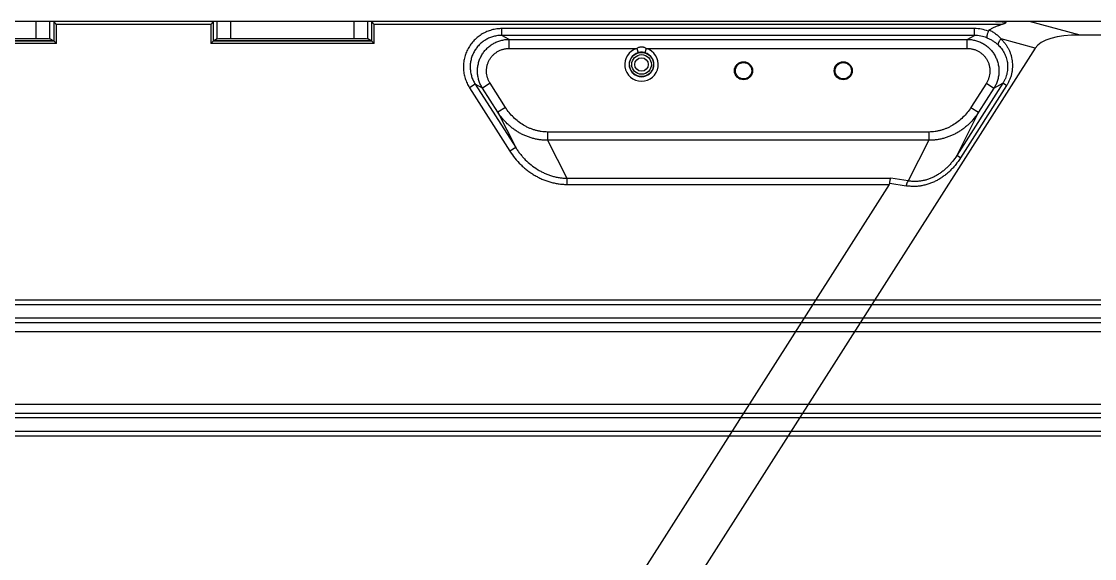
# Model space of a CAD drawing. Header units: millimetres. Extents: x 562 to 17351, y 2396 to 6995.
# Drawn here: x 12868.5 to 13105.2, y 5437.7 to 5556.2 of the extents above; entities that cross this region are included whole.
import ezdxf

# ---------------------------------------------------------------- set-up
doc = ezdxf.new("R2010")
doc.units = ezdxf.units.MM
doc.layers.add('02___PRT_ALL_AXES', color=7, linetype='Continuous')

# ---------------------------------------------------------------- blocks, each defined once
blk = doc.blocks.new('DTGCNV')
at = {"color": 7, "linetype": 'Continuous'}
for p, q in [((13316.62, 5010.2), (12716.62, 5010.2)), ((12849.62, 5006.4), (12849.62, 5010.2)), ((12852.62, 5006.33), (12852.62, 5010.2)), ((12853.55, 5005.86), (12853.55, 5010.16)), ((12854.04, 5005.36), (12854.04, 5009.5)), ((12888.1, 5009.5), (12854.04, 5009.5)), ((12888.1, 5009.5), (12888.1, 5005.36)), ((12888.6, 5010.16), (12888.6, 5005.86)), ((12889.53, 5006.33), (12889.53, 5010.2)), ((12892.53, 5006.4), (12892.53, 5010.2)), ((12919.71, 5006.4), (12919.71, 5010.2)), ((12922.71, 5006.33), (12922.71, 5010.2)), ((12923.63, 5005.86), (12923.63, 5010.16)), ((12924.13, 5005.36), (12924.13, 5009.5)), ((13062.48, 5009.5), (12924.13, 5009.5)), ((13079.85, 5007.2), (13068.72, 5010.2)), ((12952.33, 5007.12), (12952.33, 5008.62)), ((13056.57, 5008.62), (12952.33, 5008.62)), ((12953.92, 5006.25), (12952.33, 5007.12)), ((13056.57, 5007.12), (12952.33, 5007.12)), ((13054.98, 5006.25), (13056.57, 5007.12)), ((13056.57, 5007.12), (13056.57, 5008.62)), ((13098.88, 5007.2), (13079.85, 5007.2)), ((12854.04, 5005.36), (12813.1, 5005.36)), ((12853.54, 5005.86), (12813.6, 5005.86)), ((12853.37, 5005.95), (12813.77, 5005.95)), ((12849.62, 5006.4), (12817.52, 5006.4)), ((12853.54, 5005.86), (12852.62, 5006.33)), ((12854.04, 5005.36), (12853.55, 5005.86)), ((12888.6, 5005.86), (12888.1, 5005.36)), ((12924.13, 5005.36), (12888.1, 5005.36)), ((12889.53, 5006.33), (12888.6, 5005.86)), ((12923.63, 5005.86), (12888.6, 5005.86)), ((12923.46, 5005.95), (12888.78, 5005.95)), ((12919.71, 5006.4), (12892.53, 5006.4)), ((12923.63, 5005.86), (12922.71, 5006.33)), ((12924.13, 5005.36), (12923.63, 5005.86)), ((12953.92, 5004.25), (12953.92, 5006.25)), ((12953.92, 5006.25), (13054.98, 5006.25)), ((12953.92, 5004.25), (12982.09, 5004.25)), ((13069.98, 5004.31), (12981.52, 4865.45)), ((12982.09, 5004.25), (12982.37, 5003.29)), ((12984.14, 5004.25), (12983.87, 5003.29)), ((12984.14, 5004.25), (13054.98, 5004.25)), ((13054.98, 5004.25), (13054.98, 5006.25)), ((13069.98, 5004.31), (13062.43, 5006.34)), ((12946.43, 4996.38), (12945.17, 4995.57)), ((12945.17, 4995.57), (12954.09, 4981.56)), ((12946.43, 4996.38), (12955.36, 4982.37)), ((12948.03, 4995.5), (12946.43, 4996.38)), ((12949.71, 4996.58), (12948.03, 4995.5)), ((12951.44, 4990.15), (12948.03, 4995.5)), ((12953.12, 4991.22), (12949.71, 4996.58)), ((13062.83, 4996.57), (13052.66, 4980.61)), ((13063.66, 4996.04), (13053.49, 4980.08)), ((13059.19, 4996.58), (13055.78, 4991.22)), ((13060.87, 4995.5), (13057.46, 4990.15)), ((13059.19, 4996.58), (13060.87, 4995.5)), ((13060.87, 4995.5), (13062.83, 4996.57)), ((13063.66, 4996.04), (13062.83, 4996.57)), ((12953.12, 4991.22), (12951.44, 4990.15)), ((12951.44, 4990.15), (12955.36, 4982.37)), ((13057.46, 4990.15), (13052.66, 4980.61)), ((13055.78, 4991.22), (13057.46, 4990.15)), ((12962.41, 4985.8), (12962.41, 4983.99)), ((13046.49, 4985.8), (12962.41, 4985.8)), ((13046.49, 4985.8), (13046.49, 4983.99)), ((12962.41, 4983.99), (12966.64, 4975.6)), ((13046.49, 4983.99), (12962.41, 4983.99)), ((13046.49, 4983.99), (13041.96, 4974.99)), ((12955.36, 4982.37), (12954.09, 4981.56)), ((13053.49, 4980.08), (13052.66, 4980.61)), ((13037.78, 4974.24), (12962.96, 4856.8)), ((12966.64, 4975.6), (12966.64, 4974.24)), ((12966.64, 4975.6), (13038.1, 4975.6)), ((12966.64, 4974.24), (13037.78, 4974.24)), ((13037.87, 4974.48), (13041.52, 4973.91)), ((13041.96, 4974.99), (13038.1, 4975.6))]:
    blk.add_line(p, q, dxfattribs=at)
for centre, radius in [((12983.12, 5000.7), 2.67), ((12983.12, 5000.7), 2.17), ((12983.12, 5000.7), 1.5), ((13005.62, 4999.32), 1.8), ((13027.62, 4999.32), 1.8)]:
    blk.add_circle(centre, radius, dxfattribs=at)
for centre, radius, start, end in [((13056.57, 5000.08), 8.54, 69.0691, 90.0115), ((13056.58, 5000.08), 7.04, 67.3026, 90.0801), ((12983.12, 5000.7), 3.7, 106.0985, 73.9015), ((12983.12, 5000.7), 2.7, 106.0985, 73.9015)]:
    blk.add_arc(centre, radius, start, end, dxfattribs=at)
at = {"color": 4, "linetype": 'Continuous'}
blk.add_arc((12855.62, 4999.32), 7.25, 110.668, 113.8908, dxfattribs=at)
at = {"color": 7, "linetype": 'Continuous'}
for centre, major_axis, ratio, start_param, end_param in [((12853.53, 5009.5), (0, 0.7), 0.052408, -0.329, 0), ((12888.61, 5009.5), (0, 0.7), 0.052408, 0, 0.329), ((12923.62, 5009.5), (0, 0.7), 0.052408, -0.329, 0), ((13093.21, 4997.2), (-23.56, 6.35), 0.327795, -0.882672, -0.102469), ((12849.62, 5006.32), (3, 0), 0.026186, 0.05236, 1.570796), ((12853.54, 5005.36), (0, 0.5), 0.052408, -0.05236, -0.02618), ((12888.6, 5005.36), (0, 0.5), 0.052408, 0.02618, 0.05236), ((12892.53, 5006.32), (3, 0), 0.026186, 1.570796, 3.089233), ((12919.71, 5006.32), (3, 0), 0.026186, 0.05236, 1.570796), ((12923.63, 5005.36), (0, 0.5), 0.052408, -0.05236, -0.02618), ((13032.89, 4974.24), (4.98, 0.31), 0.294337, -0.211555, -0.049164)]:
    blk.add_ellipse(centre, major_axis=major_axis, ratio=ratio, start_param=start_param, end_param=end_param, dxfattribs=at)
for points, knots in [([(12853.55, 5010.16), (12853.55, 5010.16), (12853.55, 5010.15), (12853.55, 5010.14), (12853.56, 5010.12), (12853.57, 5010.1), (12853.58, 5010.08), (12853.61, 5010.04), (12853.63, 5010), (12853.67, 5009.95), (12853.73, 5009.87), (12853.8, 5009.78), (12853.88, 5009.69), (12853.96, 5009.59), (12854.02, 5009.53), (12854.04, 5009.5)], [0, 0, 0, 0, 0.013463, 0.028958, 0.046471, 0.065932, 0.110248, 0.160922, 0.216933, 0.277361, 0.408429, 0.549248, 0.696374, 0.84732, 1, 1, 1, 1]), ([(12888.1, 5009.5), (12888.13, 5009.53), (12888.19, 5009.59), (12888.27, 5009.69), (12888.34, 5009.78), (12888.42, 5009.87), (12888.47, 5009.95), (12888.51, 5010), (12888.54, 5010.04), (12888.56, 5010.08), (12888.58, 5010.1), (12888.59, 5010.12), (12888.6, 5010.14), (12888.6, 5010.15), (12888.6, 5010.16), (12888.6, 5010.16)], [0, 0, 0, 0, 0.152678, 0.303619, 0.450743, 0.591561, 0.722626, 0.783052, 0.839064, 0.889738, 0.93406, 0.953523, 0.971039, 0.986537, 1, 1, 1, 1]), ([(12923.63, 5010.16), (12923.63, 5010.16), (12923.64, 5010.15), (12923.64, 5010.14), (12923.65, 5010.12), (12923.66, 5010.1), (12923.67, 5010.08), (12923.7, 5010.04), (12923.72, 5010), (12923.76, 5009.95), (12923.82, 5009.87), (12923.89, 5009.78), (12923.97, 5009.69), (12924.05, 5009.59), (12924.11, 5009.53), (12924.13, 5009.5)], [0, 0, 0, 0, 0.013463, 0.028958, 0.046471, 0.065932, 0.110248, 0.160922, 0.216933, 0.277361, 0.408429, 0.549248, 0.696374, 0.84732, 1, 1, 1, 1]), ([(13059.84, 5008.32), (13059.94, 5008.39), (13060.14, 5008.53), (13060.45, 5008.71), (13060.78, 5008.88), (13061.22, 5009.08), (13061.78, 5009.29), (13062.24, 5009.43), (13062.48, 5009.5)], [0, 0, 0, 0, 0.125003, 0.250018, 0.375026, 0.500036, 0.750012, 1, 1, 1, 1]), ([(13061.23, 5010.2), (13061.3, 5010.2), (13061.45, 5010.2), (13061.66, 5010.19), (13061.88, 5010.19), (13062.1, 5010.18), (13062.28, 5010.17), (13062.42, 5010.17), (13062.53, 5010.16), (13062.64, 5010.15), (13062.74, 5010.14), (13062.85, 5010.13), (13062.94, 5010.12), (13063.01, 5010.11), (13063.06, 5010.1), (13063.12, 5010.09), (13063.17, 5010.08), (13063.22, 5010.07), (13063.27, 5010.06), (13063.32, 5010.05), (13063.36, 5010.03), (13063.39, 5010.02), (13063.41, 5010.01), (13063.44, 5010), (13063.45, 5009.98), (13063.47, 5009.97), (13063.47, 5009.96), (13063.48, 5009.95), (13063.48, 5009.94), (13063.48, 5009.92), (13063.47, 5009.91), (13063.46, 5009.89), (13063.45, 5009.88), (13063.44, 5009.87), (13063.42, 5009.85), (13063.4, 5009.83), (13063.38, 5009.82), (13063.35, 5009.8), (13063.31, 5009.78), (13063.26, 5009.76), (13063.21, 5009.74), (13063.16, 5009.72), (13063.11, 5009.7), (13063.05, 5009.68), (13062.99, 5009.65), (13062.9, 5009.62), (13062.79, 5009.59), (13062.69, 5009.56), (13062.58, 5009.53), (13062.51, 5009.51), (13062.48, 5009.5)], [0, 0, 0, 0, 0.063465, 0.126894, 0.190278, 0.253601, 0.316845, 0.348428, 0.379977, 0.411485, 0.442942, 0.474332, 0.505634, 0.521242, 0.536813, 0.552339, 0.567809, 0.583204, 0.598501, 0.613658, 0.628604, 0.63596, 0.643205, 0.650296, 0.657173, 0.663766, 0.666958, 0.670096, 0.673224, 0.67639, 0.68298, 0.686441, 0.68999, 0.697295, 0.704799, 0.712435, 0.72016, 0.72795, 0.743658, 0.75948, 0.775375, 0.791319, 0.807298, 0.823303, 0.839327, 0.871415, 0.903539, 0.935683, 0.967839, 1, 1, 1, 1]), ([(12952.33, 5008.62), (12952.14, 5008.62), (12951.76, 5008.61), (12951.19, 5008.55), (12950.63, 5008.46), (12949.9, 5008.28), (12949, 5007.97), (12948.15, 5007.55), (12947.51, 5007.14), (12947.06, 5006.81), (12946.62, 5006.44), (12946.21, 5006.05), (12945.83, 5005.63), (12945.36, 5005.03), (12944.85, 5004.23), (12944.45, 5003.37), (12944.2, 5002.66), (12944.05, 5002.11), (12943.94, 5001.55), (12943.87, 5000.99), (12943.83, 5000.42), (12943.83, 4999.67), (12943.93, 4998.72), (12944.15, 4997.8), (12944.4, 4997.09), (12944.62, 4996.56), (12944.87, 4996.06), (12945.07, 4995.73), (12945.17, 4995.57)], [0, 0, 0, 0, 0.031255, 0.062514, 0.09377, 0.125026, 0.187505, 0.249983, 0.281239, 0.312496, 0.343752, 0.375009, 0.406265, 0.437522, 0.499999, 0.562477, 0.593733, 0.62499, 0.656246, 0.687503, 0.718759, 0.750016, 0.812494, 0.874972, 0.906229, 0.937485, 0.968744, 1, 1, 1, 1]), ([(12952.33, 5007.12), (12952.17, 5007.12), (12951.86, 5007.11), (12951.39, 5007.07), (12950.93, 5006.99), (12950.32, 5006.85), (12949.59, 5006.59), (12948.89, 5006.24), (12948.36, 5005.91), (12947.98, 5005.63), (12947.62, 5005.33), (12947.29, 5005.01), (12946.97, 5004.66), (12946.58, 5004.17), (12946.16, 5003.51), (12945.83, 5002.81), (12945.63, 5002.22), (12945.51, 5001.76), (12945.41, 5001.31), (12945.35, 5000.84), (12945.32, 5000.37), (12945.32, 4999.75), (12945.4, 4998.97), (12945.59, 4998.21), (12945.79, 4997.62), (12945.98, 4997.19), (12946.19, 4996.78), (12946.35, 4996.51), (12946.43, 4996.38)], [0, 0, 0, 0, 0.031252, 0.062507, 0.09376, 0.125015, 0.187491, 0.249969, 0.281226, 0.312483, 0.343741, 0.374999, 0.406258, 0.437517, 0.499999, 0.562482, 0.59374, 0.624999, 0.656257, 0.687515, 0.718773, 0.75003, 0.812508, 0.874984, 0.906239, 0.937492, 0.968748, 1, 1, 1, 1]), ([(13059.62, 5008.06), (13059.59, 5007.97), (13059.52, 5007.8), (13059.44, 5007.55), (13059.38, 5007.35), (13059.34, 5007.19), (13059.31, 5007.09), (13059.29, 5006.99), (13059.28, 5006.9), (13059.27, 5006.82), (13059.27, 5006.75), (13059.27, 5006.7), (13059.27, 5006.66), (13059.27, 5006.64), (13059.28, 5006.62), (13059.28, 5006.6), (13059.29, 5006.58), (13059.3, 5006.58)], [0, 0, 0, 0, 0.181196, 0.356074, 0.518655, 0.593632, 0.663592, 0.728012, 0.786444, 0.838516, 0.88396, 0.922625, 0.939421, 0.954552, 0.968071, 0.980059, 1, 1, 1, 1]), ([(13059.3, 5006.58), (13059.53, 5006.49), (13059.98, 5006.3), (13060.52, 5006), (13060.93, 5005.74), (13061.32, 5005.45), (13061.6, 5005.2), (13061.78, 5005.03)], [0, 0, 0, 0, 0.250098, 0.498902, 0.623374, 0.7482, 1, 1, 1, 1]), ([(13059.62, 5008.06), (13059.64, 5008.08), (13059.66, 5008.14), (13059.71, 5008.21), (13059.77, 5008.27), (13059.82, 5008.31), (13059.84, 5008.32)], [0, 0, 0, 0, 0.249964, 0.499942, 0.749965, 1, 1, 1, 1]), ([(13059.84, 5008.32), (13059.96, 5008.26), (13060.21, 5008.14), (13060.68, 5007.87), (13061.25, 5007.49), (13061.87, 5006.95), (13062.25, 5006.55), (13062.43, 5006.34)], [0, 0, 0, 0, 0.124902, 0.249515, 0.498348, 0.748007, 1, 1, 1, 1]), ([(12948.03, 4995.5), (12947.94, 4995.63), (12947.78, 4995.9), (12947.57, 4996.32), (12947.39, 4996.75), (12947.19, 4997.34), (12947.01, 4998.1), (12946.93, 4998.87), (12946.93, 4999.5), (12946.96, 4999.96), (12947.02, 5000.43), (12947.12, 5000.88), (12947.24, 5001.33), (12947.45, 5001.92), (12947.77, 5002.63), (12948.2, 5003.29), (12948.58, 5003.78), (12948.89, 5004.12), (12949.23, 5004.45), (12949.59, 5004.75), (12949.96, 5005.03), (12950.49, 5005.36), (12951.19, 5005.71), (12951.92, 5005.97), (12952.53, 5006.11), (12952.99, 5006.19), (12953.45, 5006.24), (12953.77, 5006.25), (12953.92, 5006.25)], [0, 0, 0, 0, 0.031249, 0.062502, 0.093753, 0.125006, 0.18748, 0.249957, 0.281215, 0.312473, 0.343732, 0.374992, 0.406252, 0.437512, 0.499999, 0.562486, 0.593746, 0.625006, 0.656266, 0.687525, 0.718783, 0.750041, 0.812518, 0.874992, 0.906245, 0.937497, 0.968751, 1, 1, 1, 1]), ([(12949.71, 4996.58), (12949.65, 4996.67), (12949.54, 4996.86), (12949.39, 4997.16), (12949.26, 4997.47), (12949.11, 4997.89), (12948.98, 4998.43), (12948.92, 4998.98), (12948.92, 4999.43), (12948.94, 4999.76), (12948.99, 5000.09), (12949.08, 5000.53), (12949.24, 5001.06), (12949.52, 5001.67), (12949.88, 5002.23), (12950.24, 5002.66), (12950.57, 5002.97), (12950.82, 5003.18), (12951.09, 5003.38), (12951.47, 5003.62), (12951.96, 5003.87), (12952.49, 5004.05), (12952.93, 5004.16), (12953.25, 5004.21), (12953.59, 5004.24), (12953.81, 5004.25), (12953.92, 5004.25)], [0, 0, 0, 0, 0.031257, 0.062518, 0.093776, 0.125035, 0.187518, 0.25, 0.281259, 0.312517, 0.343776, 0.375035, 0.437517, 0.499999, 0.562481, 0.624963, 0.656222, 0.687481, 0.718739, 0.749998, 0.81248, 0.874963, 0.906222, 0.93748, 0.968742, 1, 1, 1, 1]), ([(12984.14, 5004.25), (12984.07, 5004.3), (12983.91, 5004.38), (12983.65, 5004.47), (12983.39, 5004.53), (12983.12, 5004.55), (12982.85, 5004.53), (12982.58, 5004.47), (12982.33, 5004.38), (12982.17, 5004.3), (12982.09, 5004.25)], [0, 0, 0, 0, 0.125026, 0.250001, 0.374979, 0.499985, 0.624992, 0.749971, 0.874955, 1, 1, 1, 1]), ([(13054.98, 5006.25), (13055.13, 5006.25), (13055.45, 5006.24), (13055.91, 5006.19), (13056.37, 5006.11), (13056.98, 5005.97), (13057.71, 5005.71), (13058.41, 5005.36), (13058.93, 5005.03), (13059.31, 5004.75), (13059.67, 5004.45), (13060, 5004.12), (13060.32, 5003.78), (13060.7, 5003.29), (13061.12, 5002.63), (13061.45, 5001.92), (13061.66, 5001.33), (13061.78, 5000.88), (13061.87, 5000.43), (13061.94, 4999.96), (13061.97, 4999.5), (13061.97, 4998.87), (13061.89, 4998.1), (13061.71, 4997.34), (13061.51, 4996.75), (13061.33, 4996.32), (13061.12, 4995.9), (13060.96, 4995.63), (13060.87, 4995.5)], [0, 0, 0, 0, 0.031249, 0.062502, 0.093753, 0.125006, 0.18748, 0.249957, 0.281215, 0.312473, 0.343732, 0.374992, 0.406252, 0.437512, 0.499999, 0.562486, 0.593746, 0.625006, 0.656266, 0.687525, 0.718783, 0.750041, 0.812518, 0.874992, 0.906245, 0.937497, 0.968751, 1, 1, 1, 1]), ([(13054.98, 5004.25), (13055.09, 5004.25), (13055.31, 5004.24), (13055.64, 5004.21), (13055.97, 5004.16), (13056.41, 5004.05), (13056.93, 5003.87), (13057.43, 5003.62), (13057.81, 5003.38), (13058.08, 5003.18), (13058.33, 5002.97), (13058.65, 5002.66), (13059.02, 5002.23), (13059.38, 5001.67), (13059.66, 5001.06), (13059.82, 5000.53), (13059.91, 5000.09), (13059.96, 4999.76), (13059.98, 4999.43), (13059.98, 4998.98), (13059.92, 4998.43), (13059.79, 4997.89), (13059.64, 4997.47), (13059.51, 4997.16), (13059.36, 4996.86), (13059.25, 4996.67), (13059.19, 4996.58)], [0, 0, 0, 0, 0.031257, 0.062518, 0.093776, 0.125035, 0.187518, 0.25, 0.281259, 0.312517, 0.343776, 0.375035, 0.437517, 0.499999, 0.562481, 0.624963, 0.656222, 0.687481, 0.718739, 0.749998, 0.81248, 0.874963, 0.906222, 0.93748, 0.968742, 1, 1, 1, 1]), ([(13062.43, 5006.34), (13062.37, 5006.28), (13062.26, 5006.15), (13062.11, 5005.96), (13062, 5005.79), (13061.93, 5005.67), (13061.88, 5005.58), (13061.84, 5005.49), (13061.8, 5005.41), (13061.78, 5005.33), (13061.76, 5005.26), (13061.75, 5005.19), (13061.75, 5005.13), (13061.76, 5005.08), (13061.77, 5005.05), (13061.78, 5005.03)], [0, 0, 0, 0, 0.170425, 0.334479, 0.487921, 0.559467, 0.626992, 0.69014, 0.748622, 0.802233, 0.850876, 0.894595, 0.933628, 0.968485, 1, 1, 1, 1]), ([(13061.78, 5005.03), (13061.91, 5004.91), (13062.17, 5004.64), (13062.52, 5004.21), (13062.84, 5003.76), (13063.13, 5003.27), (13063.37, 5002.76), (13063.57, 5002.23), (13063.72, 5001.68), (13063.83, 5001.11), (13063.89, 5000.54), (13063.89, 4999.95), (13063.85, 4999.36), (13063.75, 4998.77), (13063.59, 4998.2), (13063.42, 4997.73), (13063.26, 4997.36), (13063.09, 4997), (13062.94, 4996.74), (13062.83, 4996.57)], [0, 0, 0, 0, 0.059632, 0.119505, 0.179673, 0.240194, 0.301116, 0.362483, 0.424326, 0.486666, 0.549508, 0.612838, 0.676623, 0.740811, 0.805331, 0.870098, 0.902551, 0.935032, 1, 1, 1, 1]), ([(13062.43, 5006.34), (13062.59, 5006.18), (13062.9, 5005.85), (13063.33, 5005.32), (13063.72, 5004.75), (13064.06, 5004.16), (13064.35, 5003.53), (13064.59, 5002.88), (13064.77, 5002.2), (13064.89, 5001.51), (13064.95, 5000.81), (13064.95, 5000.1), (13064.9, 4999.51), (13064.83, 4999.04), (13064.74, 4998.57), (13064.58, 4997.99), (13064.38, 4997.43), (13064.18, 4996.99), (13063.97, 4996.56), (13063.79, 4996.25), (13063.66, 4996.04)], [0, 0, 0, 0, 0.060579, 0.121312, 0.182239, 0.243399, 0.304828, 0.366552, 0.428596, 0.490971, 0.55368, 0.616717, 0.680062, 0.711848, 0.743698, 0.807553, 0.871592, 0.903669, 0.935772, 1, 1, 1, 1]), ([(12983.87, 5003.29), (12983.75, 5003.33), (12983.5, 5003.38), (12983.12, 5003.41), (12982.74, 5003.38), (12982.49, 5003.33), (12982.37, 5003.29)], [0, 0, 0, 0, 0.249989, 0.499995, 0.750002, 1, 1, 1, 1]), ([(12962.41, 4983.99), (12962.14, 4983.98), (12961.59, 4983.99), (12960.77, 4984.07), (12959.96, 4984.2), (12959.16, 4984.39), (12958.37, 4984.63), (12957.6, 4984.92), (12956.85, 4985.26), (12956.13, 4985.64), (12955.43, 4986.07), (12954.76, 4986.55), (12954.12, 4987.06), (12953.31, 4987.8), (12952.38, 4988.8), (12951.73, 4989.69), (12951.44, 4990.15)], [0, 0, 0, 0, 0.062573, 0.125139, 0.187693, 0.250238, 0.312772, 0.375296, 0.437811, 0.500316, 0.562812, 0.6253, 0.687781, 0.750255, 0.875133, 1, 1, 1, 1]), ([(12962.41, 4985.8), (12962.18, 4985.8), (12961.71, 4985.81), (12961.01, 4985.89), (12960.32, 4986.02), (12959.64, 4986.19), (12958.98, 4986.41), (12958.33, 4986.67), (12957.69, 4986.98), (12956.88, 4987.43), (12955.91, 4988.1), (12954.86, 4989.02), (12953.92, 4990.07), (12953.37, 4990.83), (12953.12, 4991.22)], [0, 0, 0, 0, 0.062511, 0.125023, 0.187534, 0.250047, 0.312559, 0.375071, 0.437584, 0.500097, 0.625066, 0.75004, 0.875017, 1, 1, 1, 1]), ([(13055.78, 4991.22), (13055.53, 4990.83), (13054.98, 4990.07), (13054.04, 4989.02), (13052.99, 4988.1), (13052.02, 4987.43), (13051.21, 4986.98), (13050.57, 4986.67), (13049.92, 4986.41), (13049.26, 4986.19), (13048.58, 4986.02), (13047.89, 4985.89), (13047.19, 4985.81), (13046.72, 4985.8), (13046.49, 4985.8)], [0, 0, 0, 0, 0.124981, 0.249957, 0.374931, 0.4999, 0.562412, 0.624925, 0.687437, 0.749949, 0.812462, 0.874973, 0.937488, 1, 1, 1, 1]), ([(13057.46, 4990.15), (13057.17, 4989.69), (13056.52, 4988.8), (13055.59, 4987.8), (13054.78, 4987.06), (13054.14, 4986.55), (13053.47, 4986.07), (13052.77, 4985.64), (13052.04, 4985.26), (13051.3, 4984.92), (13050.53, 4984.63), (13049.74, 4984.39), (13048.94, 4984.2), (13048.13, 4984.07), (13047.31, 4983.99), (13046.76, 4983.98), (13046.49, 4983.99)], [0, 0, 0, 0, 0.124865, 0.249742, 0.312216, 0.374697, 0.437185, 0.499681, 0.562186, 0.6247, 0.687224, 0.749758, 0.812303, 0.874858, 0.937426, 1, 1, 1, 1]), ([(12954.09, 4981.56), (12954.43, 4981.03), (12955.17, 4980.01), (12956.23, 4978.83), (12957.15, 4977.97), (12957.88, 4977.37), (12958.64, 4976.81), (12959.44, 4976.29), (12960.27, 4975.83), (12961.12, 4975.42), (12962, 4975.07), (12962.9, 4974.77), (12963.82, 4974.54), (12964.75, 4974.37), (12965.69, 4974.27), (12966.32, 4974.24), (12966.64, 4974.24)], [0, 0, 0, 0, 0.124968, 0.249931, 0.312438, 0.374945, 0.437452, 0.499958, 0.562464, 0.62497, 0.687476, 0.749981, 0.812486, 0.87499, 0.937496, 1, 1, 1, 1]), ([(12955.36, 4982.37), (12955.51, 4982.13), (12955.83, 4981.65), (12956.34, 4980.97), (12956.89, 4980.31), (12957.67, 4979.48), (12958.74, 4978.53), (12959.9, 4977.7), (12960.89, 4977.12), (12961.66, 4976.74), (12962.45, 4976.41), (12963.26, 4976.13), (12964.09, 4975.9), (12964.93, 4975.74), (12965.78, 4975.63), (12966.35, 4975.6), (12966.64, 4975.6)], [0, 0, 0, 0, 0.062483, 0.124971, 0.187457, 0.249947, 0.374882, 0.499826, 0.562331, 0.624841, 0.687355, 0.749874, 0.812397, 0.874926, 0.937461, 1, 1, 1, 1]), ([(13052.66, 4980.61), (13052.37, 4980.15), (13051.9, 4979.49), (13051.19, 4978.66), (13050.63, 4978.07), (13050.04, 4977.51), (13049.41, 4977), (13048.74, 4976.53), (13048.05, 4976.11), (13047.33, 4975.75), (13046.59, 4975.44), (13045.83, 4975.2), (13045.06, 4975.02), (13044.28, 4974.91), (13043.5, 4974.86), (13042.72, 4974.89), (13042.21, 4974.95), (13041.96, 4974.99)], [0, 0, 0, 0, 0.127167, 0.190799, 0.254405, 0.317943, 0.38137, 0.444638, 0.507696, 0.570495, 0.632988, 0.695132, 0.756897, 0.818262, 0.879225, 0.939796, 1, 1, 1, 1]), ([(13053.49, 4980.08), (13053.16, 4979.57), (13052.63, 4978.83), (13051.85, 4977.91), (13051.22, 4977.26), (13050.55, 4976.65), (13049.84, 4976.09), (13049.1, 4975.58), (13048.32, 4975.12), (13047.52, 4974.73), (13046.7, 4974.4), (13045.85, 4974.13), (13044.99, 4973.94), (13044.12, 4973.82), (13043.25, 4973.77), (13042.38, 4973.8), (13041.81, 4973.87), (13041.52, 4973.91)], [0, 0, 0, 0, 0.12739, 0.191039, 0.254604, 0.318048, 0.381338, 0.44444, 0.507318, 0.569942, 0.632286, 0.694329, 0.75606, 0.817477, 0.878592, 0.939424, 1, 1, 1, 1]), ([(13037.87, 4974.48), (13037.89, 4974.6), (13037.91, 4974.77), (13037.94, 4974.99), (13037.97, 4975.15), (13038, 4975.28), (13038.03, 4975.4), (13038.06, 4975.5), (13038.08, 4975.56), (13038.09, 4975.59), (13038.1, 4975.6)], [0, 0, 0, 0, 0.309401, 0.453834, 0.58871, 0.712228, 0.822796, 0.919066, 0.961509, 1, 1, 1, 1]), ([(13041.52, 4973.91), (13041.54, 4973.97), (13041.56, 4974.08), (13041.61, 4974.25), (13041.66, 4974.41), (13041.71, 4974.56), (13041.77, 4974.69), (13041.83, 4974.81), (13041.89, 4974.91), (13041.93, 4974.97), (13041.96, 4974.99)], [0, 0, 0, 0, 0.151965, 0.299637, 0.441077, 0.574516, 0.698339, 0.811167, 0.911941, 1, 1, 1, 1])]:
    blk.add_open_spline(points, degree=3, knots=knots, dxfattribs=at)
at = {"layer": '02___PRT_ALL_AXES', "color": 7, "linetype": 'Continuous'}
for centre in [(13005.62, 4999.32), (13027.62, 4999.32)]:
    blk.add_circle(centre, 2, dxfattribs=at)
blk = doc.blocks.new('*U61')
blk.add_blockref('DTGCNV', (-13016.62, -4845.2))
blk = doc.blocks.new('*U62')
at = {"color": 0, "linetype": 'ByBlock', "lineweight": -2, "transparency": 16777216}
blk.add_blockref('*U61', (600, 1350), dxfattribs=at)
blk = doc.blocks.new('rygdvx')
at = {"color": 114, "linetype": 'Continuous', "true_color": 0x139b48}
for p, q in [((14231.06, 11238.58), (13677.06, 11238.58)), ((14231.06, 11233.58), (13677.06, 11233.58)), ((14231.06, 11231.58), (13677.06, 11231.58)), ((14231.06, 11215.58), (13677.06, 11215.58)), ((14231.06, 11213.58), (13677.06, 11213.58)), ((14231.06, 11208.58), (13677.06, 11208.58))]:
    blk.add_line(p, q, dxfattribs=at)
at = {"layer": '02___PRT_ALL_AXES', "color": 114, "linetype": 'Continuous', "true_color": 0x139b48}
for p, q in [((14227.09, 11237.58), (13681.03, 11237.58)), ((14227.09, 11234.58), (13681.03, 11234.58)), ((14227.09, 11212.58), (13681.03, 11212.58)), ((14227.09, 11209.58), (13681.03, 11209.58))]:
    blk.add_line(p, q, dxfattribs=at)
blk = doc.blocks.new('*U139')
blk.add_blockref('rygdvx', (-13946.56, -11136.35))
blk = doc.blocks.new('*U141')
at = {"color": 0, "linetype": 'ByBlock', "lineweight": -2, "transparency": 16777216}
blk.add_blockref('*U139', (600, 0), dxfattribs=at)

msp = doc.modelspace()

# ---------------------------------------------------------------- block references
for name, p in [('*U141', (12431.316, 5392.479)), ('*U62', (12438.816, 4041.217))]:
    msp.add_blockref(name, p)

doc.saveas('drawing.dxf')
